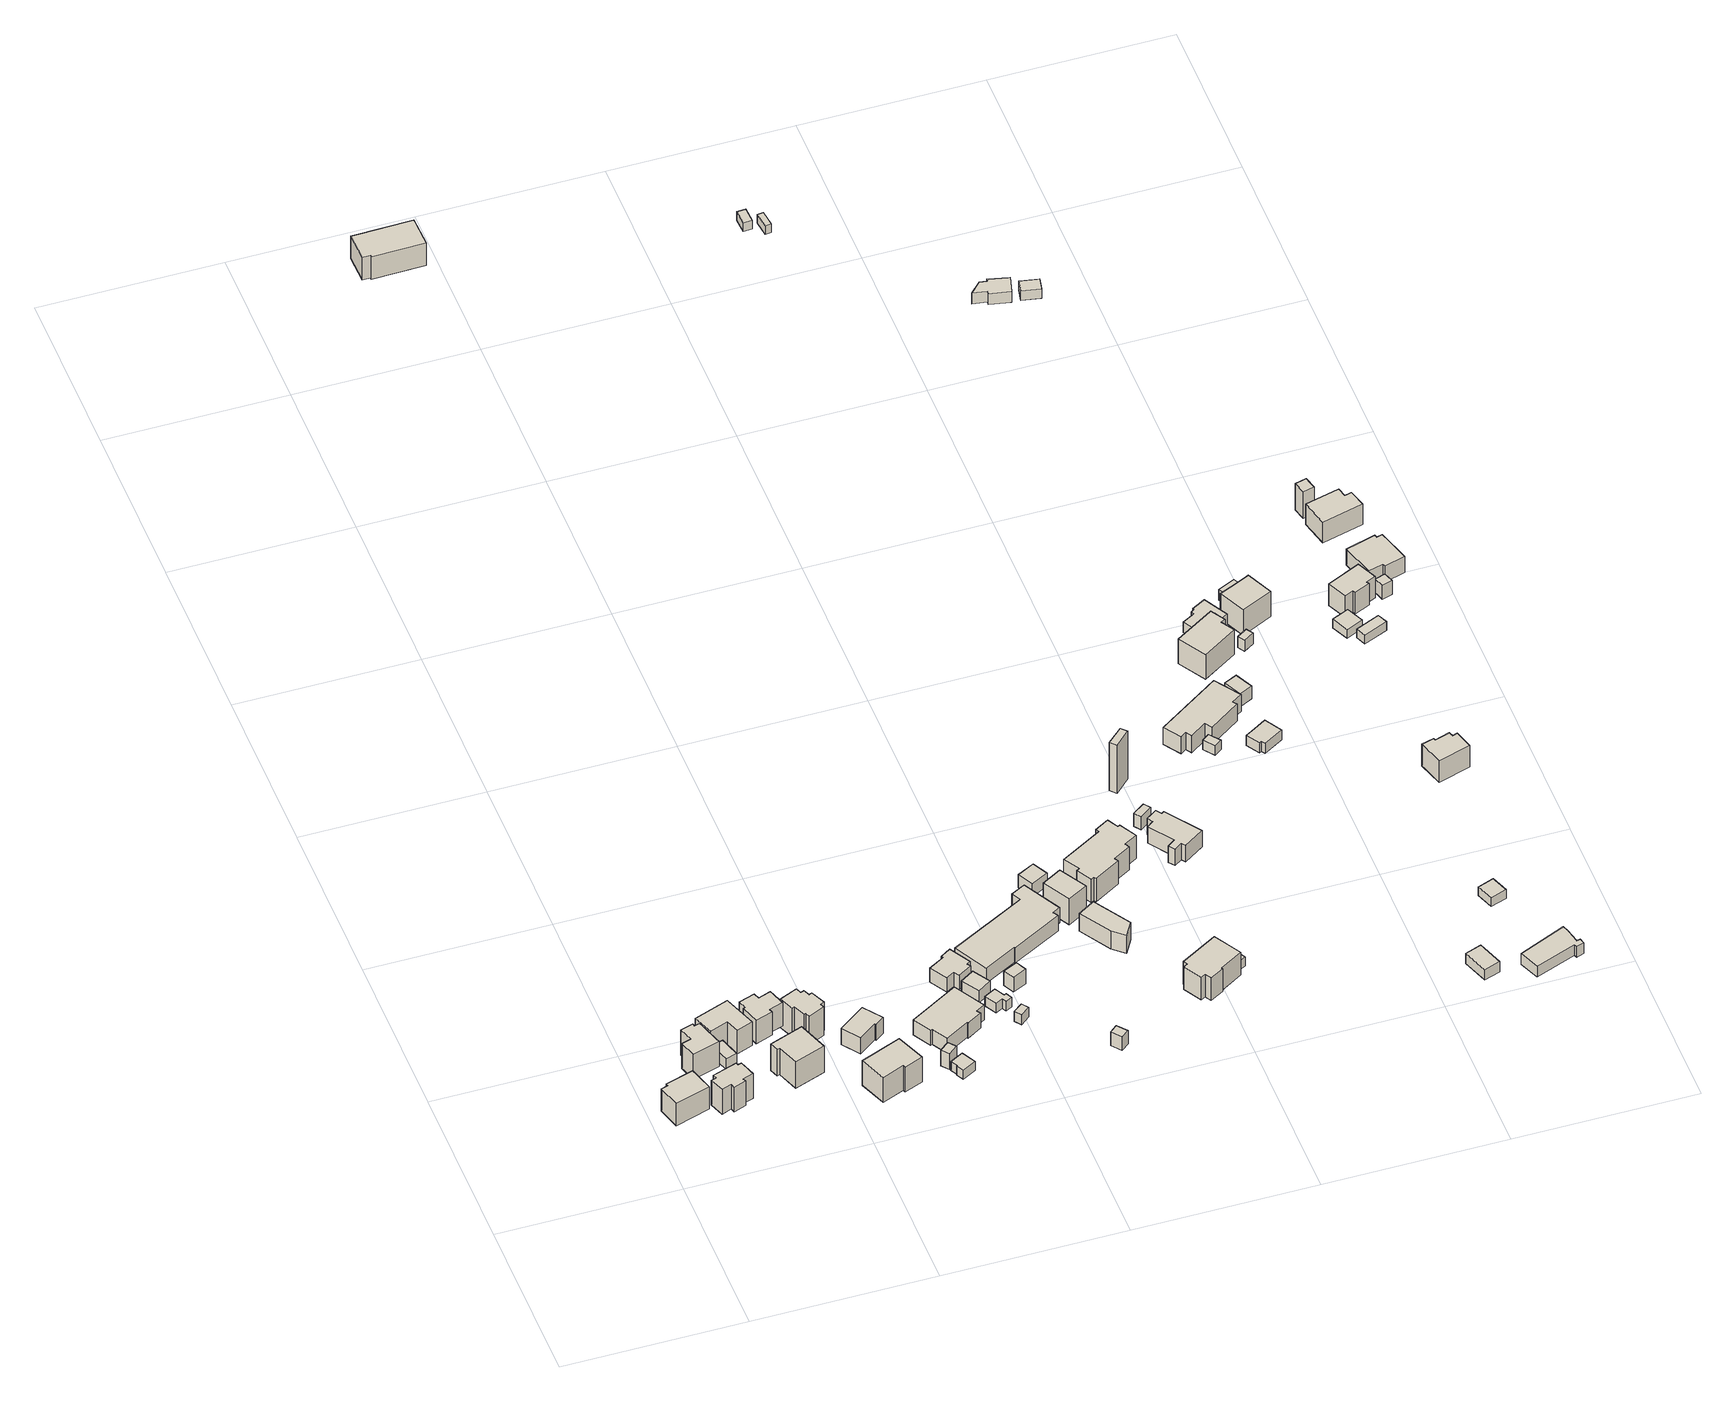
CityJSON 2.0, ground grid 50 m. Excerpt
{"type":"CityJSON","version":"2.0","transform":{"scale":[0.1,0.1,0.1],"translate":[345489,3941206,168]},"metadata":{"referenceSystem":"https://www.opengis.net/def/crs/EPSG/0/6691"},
"CityObjects":{
"building1":{"type":"Building","attributes":{"usage":"411","measuredHeight":9.7,"storeysAboveGround":2,"BuildingIDAttribute.prefecture":"14","BuildingIDAttribute.city":"14151","BuildingDetailAttribute.totalFloorArea":118.56,"BuildingDetailAttribute.buildingFootprintArea":59.28,"BuildingDetailAttribute.buildingStructureType":"601","BuildingDetailAttribute.buildingStructureOrgType":"1","BuildingDetailAttribute.orgUsage":"10","BuildingDetailAttribute.surveyYear":2015},"geometry":[{"type":"Solid","lod":"1","boundaries":[[[[0,1,2,3,4,5]],[[4,6,7,5]],[[3,8,6,4]],[[2,9,8,3]],[[1,10,9,2]],[[0,11,10,1]],[[5,7,11,0]],[[6,8,9,10,11,7]]]]}]},
"building2":{"type":"Building","attributes":{"usage":"411","measuredHeight":9.2,"storeysAboveGround":2,"BuildingIDAttribute.prefecture":"14","BuildingIDAttribute.city":"14151","BuildingDetailAttribute.totalFloorArea":92.58,"BuildingDetailAttribute.buildingFootprintArea":46.29,"BuildingDetailAttribute.buildingStructureType":"601","BuildingDetailAttribute.buildingStructureOrgType":"1","BuildingDetailAttribute.orgUsage":"10","BuildingDetailAttribute.surveyYear":2015},"geometry":[{"type":"Solid","lod":"1","boundaries":[[[[12,13,14,15,16,17,18,19,20,21,22,23]],[[22,24,25,23]],[[21,26,24,22]],[[20,27,26,21]],[[19,28,27,20]],[[18,29,28,19]],[[17,30,29,18]],[[16,31,30,17]],[[15,32,31,16]],[[14,33,32,15]],[[13,34,33,14]],[[12,35,34,13]],[[23,25,35,12]],[[24,26,27,28,29,30,31,32,33,34,35,25]]]]}]},
"building3":{"type":"Building","attributes":{"usage":"411","measuredHeight":11.4,"storeysAboveGround":2,"BuildingIDAttribute.prefecture":"14","BuildingIDAttribute.city":"14151","BuildingDetailAttribute.totalFloorArea":99.09,"BuildingDetailAttribute.buildingFootprintArea":49.55,"BuildingDetailAttribute.buildingStructureType":"601","BuildingDetailAttribute.buildingStructureOrgType":"1","BuildingDetailAttribute.orgUsage":"10","BuildingDetailAttribute.surveyYear":2015},"geometry":[{"type":"Solid","lod":"1","boundaries":[[[[36,37,38,39,40,41,42,43,44]],[[43,45,46,44]],[[42,47,45,43]],[[41,48,47,42]],[[40,49,48,41]],[[39,50,49,40]],[[38,51,50,39]],[[37,52,51,38]],[[36,53,52,37]],[[44,46,53,36]],[[45,47,48,49,50,51,52,53,46]]]]}]},
"building4":{"type":"Building","attributes":{"measuredHeight":6.8,"BuildingIDAttribute.prefecture":"14","BuildingIDAttribute.city":"14151","BuildingDetailAttribute.surveyYear":2015},"geometry":[{"type":"Solid","lod":"1","boundaries":[[[[54,55,56,57]],[[56,58,59,57]],[[55,60,58,56]],[[54,61,60,55]],[[57,59,61,54]],[[58,60,61,59]]]]}]},
"building5":{"type":"Building","attributes":{"usage":"411","measuredHeight":9.2,"storeysAboveGround":2,"BuildingIDAttribute.prefecture":"14","BuildingIDAttribute.city":"14151","BuildingDetailAttribute.totalFloorArea":135.87,"BuildingDetailAttribute.buildingFootprintArea":67.94,"BuildingDetailAttribute.buildingStructureType":"601","BuildingDetailAttribute.buildingStructureOrgType":"1","BuildingDetailAttribute.orgUsage":"10","BuildingDetailAttribute.surveyYear":2015},"geometry":[{"type":"Solid","lod":"1","boundaries":[[[[62,63,64,65,66,67]],[[66,68,69,67]],[[65,70,68,66]],[[64,71,70,65]],[[63,72,71,64]],[[62,73,72,63]],[[67,69,73,62]],[[68,70,71,72,73,69]]]]}]},
"building6":{"type":"Building","attributes":{"usage":"411","measuredHeight":10,"storeysAboveGround":2,"BuildingIDAttribute.prefecture":"14","BuildingIDAttribute.city":"14151","BuildingDetailAttribute.totalFloorArea":139.09,"BuildingDetailAttribute.buildingFootprintArea":69.54,"BuildingDetailAttribute.buildingStructureType":"601","BuildingDetailAttribute.buildingStructureOrgType":"1","BuildingDetailAttribute.orgUsage":"10","BuildingDetailAttribute.surveyYear":2015},"geometry":[{"type":"Solid","lod":"1","boundaries":[[[[74,75,76,77,78,79]],[[78,80,81,79]],[[77,82,80,78]],[[76,83,82,77]],[[75,84,83,76]],[[74,85,84,75]],[[79,81,85,74]],[[80,82,83,84,85,81]]]]}]},
"building7":{"type":"Building","attributes":{"usage":"411","measuredHeight":8.9,"storeysAboveGround":2,"BuildingIDAttribute.prefecture":"14","BuildingIDAttribute.city":"14151","BuildingDetailAttribute.totalFloorArea":99.45,"BuildingDetailAttribute.buildingFootprintArea":49.73,"BuildingDetailAttribute.buildingStructureType":"601","BuildingDetailAttribute.buildingStructureOrgType":"1","BuildingDetailAttribute.orgUsage":"10","BuildingDetailAttribute.surveyYear":2015},"geometry":[{"type":"Solid","lod":"1","boundaries":[[[[86,87,88,89,90,91,92,93,94,95]],[[94,96,97,95]],[[93,98,96,94]],[[92,99,98,93]],[[91,100,99,92]],[[90,101,100,91]],[[89,102,101,90]],[[88,103,102,89]],[[87,104,103,88]],[[86,105,104,87]],[[95,97,105,86]],[[96,98,99,100,101,102,103,104,105,97]]]]}]},
"building8":{"type":"Building","attributes":{"usage":"411","measuredHeight":13.2,"storeysAboveGround":2,"BuildingIDAttribute.prefecture":"14","BuildingIDAttribute.city":"14151","BuildingDetailAttribute.totalFloorArea":99.06,"BuildingDetailAttribute.buildingFootprintArea":49.53,"BuildingDetailAttribute.buildingStructureType":"601","BuildingDetailAttribute.buildingStructureOrgType":"1","BuildingDetailAttribute.orgUsage":"10","BuildingDetailAttribute.surveyYear":2015},"geometry":[{"type":"Solid","lod":"1","boundaries":[[[[106,107,108,109,110,111,112,113,114,115,116,117,118,119]],[[118,120,121,119]],[[117,122,120,118]],[[116,123,122,117]],[[115,124,123,116]],[[114,125,124,115]],[[113,126,125,114]],[[112,127,126,113]],[[111,128,127,112]],[[110,129,128,111]],[[109,130,129,110]],[[108,131,130,109]],[[107,132,131,108]],[[106,133,132,107]],[[119,121,133,106]],[[120,122,123,124,125,126,127,128,129,130,131,132,133,121]]]]}]},
"building9":{"type":"Building","attributes":{"usage":"411","measuredHeight":9.8,"storeysAboveGround":2,"BuildingIDAttribute.prefecture":"14","BuildingIDAttribute.city":"14151","BuildingDetailAttribute.totalFloorArea":171.63,"BuildingDetailAttribute.buildingFootprintArea":85.81,"BuildingDetailAttribute.buildingStructureType":"601","BuildingDetailAttribute.buildingStructureOrgType":"1","BuildingDetailAttribute.orgUsage":"10","BuildingDetailAttribute.surveyYear":2015},"geometry":[{"type":"Solid","lod":"1","boundaries":[[[[134,135,136,137,138,139]],[[138,140,141,139]],[[137,142,140,138]],[[136,143,142,137]],[[135,144,143,136]],[[134,145,144,135]],[[139,141,145,134]],[[140,142,143,144,145,141]]]]}]},
"building10":{"type":"Building","attributes":{"usage":"411","measuredHeight":13,"storeysAboveGround":1,"BuildingIDAttribute.prefecture":"14","BuildingIDAttribute.city":"14151","BuildingDetailAttribute.totalFloorArea":55.58,"BuildingDetailAttribute.buildingFootprintArea":55.58,"BuildingDetailAttribute.buildingStructureType":"610","BuildingDetailAttribute.buildingStructureOrgType":"2","BuildingDetailAttribute.orgUsage":"10","BuildingDetailAttribute.surveyYear":2015},"geometry":[{"type":"Solid","lod":"1","boundaries":[[[[146,147,148,149,150,151]],[[150,152,153,151]],[[149,154,152,150]],[[148,155,154,149]],[[147,156,155,148]],[[146,157,156,147]],[[151,153,157,146]],[[152,154,155,156,157,153]]]]}]},
"building11":{"type":"Building","attributes":{"measuredHeight":7.1,"BuildingIDAttribute.prefecture":"14","BuildingIDAttribute.city":"14151","BuildingDetailAttribute.surveyYear":2015},"geometry":[{"type":"Solid","lod":"1","boundaries":[[[[158,159,160,161]],[[160,162,163,161]],[[159,164,162,160]],[[158,165,164,159]],[[161,163,165,158]],[[162,164,165,163]]]]}]},
"building12":{"type":"Building","attributes":{"measuredHeight":3.3,"BuildingIDAttribute.prefecture":"14","BuildingIDAttribute.city":"14151","BuildingDetailAttribute.surveyYear":2015},"geometry":[{"type":"Solid","lod":"1","boundaries":[[[[166,167,168,169,170,171]],[[170,172,173,171]],[[169,174,172,170]],[[168,175,174,169]],[[167,176,175,168]],[[166,177,176,167]],[[171,173,177,166]],[[172,174,175,176,177,173]]]]}]},
"building13":{"type":"Building","attributes":{"usage":"411","measuredHeight":6.9,"storeysAboveGround":1,"BuildingIDAttribute.prefecture":"14","BuildingIDAttribute.city":"14151","BuildingDetailAttribute.totalFloorArea":164.56,"BuildingDetailAttribute.buildingFootprintArea":164.56,"BuildingDetailAttribute.buildingStructureType":"601","BuildingDetailAttribute.buildingStructureOrgType":"1","BuildingDetailAttribute.orgUsage":"10","BuildingDetailAttribute.surveyYear":2015},"geometry":[{"type":"Solid","lod":"1","boundaries":[[[[178,179,180,181,182,183,184,185,186,187]],[[186,188,189,187]],[[185,190,188,186]],[[184,191,190,185]],[[183,192,191,184]],[[182,193,192,183]],[[181,194,193,182]],[[180,195,194,181]],[[179,196,195,180]],[[178,197,196,179]],[[187,189,197,178]],[[188,190,191,192,193,194,195,196,197,189]]]]}]},
"building14":{"type":"Building","attributes":{"usage":"411","measuredHeight":14,"storeysAboveGround":1,"BuildingIDAttribute.prefecture":"14","BuildingIDAttribute.city":"14151","BuildingDetailAttribute.totalFloorArea":56.37,"BuildingDetailAttribute.buildingFootprintArea":56.37,"BuildingDetailAttribute.buildingStructureType":"601","BuildingDetailAttribute.buildingStructureOrgType":"1","BuildingDetailAttribute.orgUsage":"10","BuildingDetailAttribute.surveyYear":2015},"geometry":[{"type":"Solid","lod":"1","boundaries":[[[[198,199,200,201,202,203,204,205,206,207]],[[206,208,209,207]],[[205,210,208,206]],[[204,211,210,205]],[[203,212,211,204]],[[202,213,212,203]],[[201,214,213,202]],[[200,215,214,201]],[[199,216,215,200]],[[198,217,216,199]],[[207,209,217,198]],[[208,210,211,212,213,214,215,216,217,209]]]]}]},
"building15":{"type":"Building","attributes":{"usage":"411","measuredHeight":5.4,"storeysAboveGround":1,"BuildingIDAttribute.prefecture":"14","BuildingIDAttribute.city":"14151","BuildingDetailAttribute.totalFloorArea":25.1,"BuildingDetailAttribute.buildingFootprintArea":25.1,"BuildingDetailAttribute.buildingStructureType":"601","BuildingDetailAttribute.buildingStructureOrgType":"1","BuildingDetailAttribute.orgUsage":"10","BuildingDetailAttribute.surveyYear":2015},"geometry":[{"type":"Solid","lod":"1","boundaries":[[[[218,219,220,221]],[[220,222,223,221]],[[219,224,222,220]],[[218,225,224,219]],[[221,223,225,218]],[[222,224,225,223]]]]}]},
"building16":{"type":"Building","attributes":{"usage":"411","measuredHeight":4.5,"storeysAboveGround":1,"BuildingIDAttribute.prefecture":"14","BuildingIDAttribute.city":"14151","BuildingDetailAttribute.totalFloorArea":16.95,"BuildingDetailAttribute.buildingFootprintArea":16.95,"BuildingDetailAttribute.buildingStructureType":"601","BuildingDetailAttribute.buildingStructureOrgType":"1","BuildingDetailAttribute.orgUsage":"10","BuildingDetailAttribute.surveyYear":2015},"geometry":[{"type":"Solid","lod":"1","boundaries":[[[[226,227,228,229,230,231,232,233]],[[232,234,235,233]],[[231,236,234,232]],[[230,237,236,231]],[[229,238,237,230]],[[228,239,238,229]],[[227,240,239,228]],[[226,241,240,227]],[[233,235,241,226]],[[234,236,237,238,239,240,241,235]]]]}]},
"building17":{"type":"Building","attributes":{"measuredHeight":3.7,"BuildingIDAttribute.prefecture":"14","BuildingIDAttribute.city":"14151","BuildingDetailAttribute.surveyYear":2015},"geometry":[{"type":"Solid","lod":"1","boundaries":[[[[242,243,244,245]],[[244,246,247,245]],[[243,248,246,244]],[[242,249,248,243]],[[245,247,249,242]],[[246,248,249,247]]]]}]},
"building18":{"type":"Building","attributes":{"measuredHeight":5.7,"BuildingIDAttribute.prefecture":"14","BuildingIDAttribute.city":"14151","BuildingDetailAttribute.surveyYear":2015},"geometry":[{"type":"Solid","lod":"1","boundaries":[[[[250,251,252,253]],[[252,254,255,253]],[[251,256,254,252]],[[250,257,256,251]],[[253,255,257,250]],[[254,256,257,255]]]]}]},
"building19":{"type":"Building","attributes":{"usage":"411","measuredHeight":8.9,"storeysAboveGround":2,"BuildingIDAttribute.prefecture":"14","BuildingIDAttribute.city":"14151","BuildingDetailAttribute.totalFloorArea":529.71,"BuildingDetailAttribute.buildingFootprintArea":264.86,"BuildingDetailAttribute.buildingStructureType":"601","BuildingDetailAttribute.buildingStructureOrgType":"1","BuildingDetailAttribute.orgUsage":"10","BuildingDetailAttribute.surveyYear":2015,"BuildingLandSlideRiskAttribute.description":"1","BuildingLandSlideRiskAttribute.areaType":"1"},"geometry":[{"type":"Solid","lod":"1","boundaries":[[[[258,259,260,261,262,263,264,265,266,267]],[[266,268,269,267]],[[265,270,268,266]],[[264,271,270,265]],[[263,272,271,264]],[[262,273,272,263]],[[261,274,273,262]],[[260,275,274,261]],[[259,276,275,260]],[[258,277,276,259]],[[267,269,277,258]],[[268,270,271,272,273,274,275,276,277,269]]]]}]},
"building20":{"type":"Building","attributes":{"measuredHeight":5.1,"BuildingIDAttribute.prefecture":"14","BuildingIDAttribute.city":"14151","BuildingDetailAttribute.surveyYear":2015},"geometry":[{"type":"Solid","lod":"1","boundaries":[[[[278,279,280,281]],[[280,282,283,281]],[[279,284,282,280]],[[278,285,284,279]],[[281,283,285,278]],[[282,284,285,283]]]]}]},
"building21":{"type":"Building","attributes":{"usage":"411","measuredHeight":9,"storeysAboveGround":2,"BuildingIDAttribute.prefecture":"14","BuildingIDAttribute.city":"14151","BuildingDetailAttribute.totalFloorArea":244.95,"BuildingDetailAttribute.buildingFootprintArea":122.47,"BuildingDetailAttribute.buildingStructureType":"601","BuildingDetailAttribute.buildingStructureOrgType":"1","BuildingDetailAttribute.orgUsage":"10","BuildingDetailAttribute.surveyYear":2015,"BuildingLandSlideRiskAttribute.description":"1","BuildingLandSlideRiskAttribute.areaType":"1"},"geometry":[{"type":"Solid","lod":"1","boundaries":[[[[286,287,288,289,290,291]],[[290,292,293,291]],[[289,294,292,290]],[[288,295,294,289]],[[287,296,295,288]],[[286,297,296,287]],[[291,293,297,286]],[[292,294,295,296,297,293]]]]}]},
"building22":{"type":"Building","attributes":{"usage":"411","measuredHeight":17.6,"storeysAboveGround":2,"BuildingIDAttribute.prefecture":"14","BuildingIDAttribute.city":"14151","BuildingDetailAttribute.totalFloorArea":43.46,"BuildingDetailAttribute.buildingFootprintArea":21.73,"BuildingDetailAttribute.buildingStructureType":"601","BuildingDetailAttribute.buildingStructureOrgType":"1","BuildingDetailAttribute.orgUsage":"10","BuildingDetailAttribute.surveyYear":2015,"BuildingLandSlideRiskAttribute.description":"1","BuildingLandSlideRiskAttribute.areaType":"1"},"geometry":[{"type":"Solid","lod":"1","boundaries":[[[[298,299,300,301]],[[300,302,303,301]],[[299,304,302,300]],[[298,305,304,299]],[[301,303,305,298]],[[302,304,305,303]]]]}]},
"building23":{"type":"Building","attributes":{"usage":"411","measuredHeight":10.1,"storeysAboveGround":1,"BuildingIDAttribute.prefecture":"14","BuildingIDAttribute.city":"14151","BuildingDetailAttribute.totalFloorArea":54.58,"BuildingDetailAttribute.buildingFootprintArea":54.58,"BuildingDetailAttribute.buildingStructureType":"601","BuildingDetailAttribute.buildingStructureOrgType":"1","BuildingDetailAttribute.orgUsage":"10","BuildingDetailAttribute.surveyYear":2015,"BuildingLandSlideRiskAttribute.description":"1","BuildingLandSlideRiskAttribute.areaType":"1"},"geometry":[{"type":"Solid","lod":"1","boundaries":[[[[306,307,308,309]],[[308,310,311,309]],[[307,312,310,308]],[[306,313,312,307]],[[309,311,313,306]],[[310,312,313,311]]]]}]},
"building24":{"type":"Building","attributes":{"usage":"411","measuredHeight":8.8,"storeysAboveGround":1,"BuildingIDAttribute.prefecture":"14","BuildingIDAttribute.city":"14151","BuildingDetailAttribute.totalFloorArea":70.88,"BuildingDetailAttribute.buildingFootprintArea":70.88,"BuildingDetailAttribute.buildingStructureType":"610","BuildingDetailAttribute.buildingStructureOrgType":"2","BuildingDetailAttribute.orgUsage":"10","BuildingDetailAttribute.surveyYear":2015},"geometry":[{"type":"Solid","lod":"1","boundaries":[[[[314,315,316,317,318]],[[317,319,320,318]],[[316,321,319,317]],[[315,322,321,316]],[[314,323,322,315]],[[318,320,323,314]],[[319,321,322,323,320]]]]}]},
"building25":{"type":"Building","attributes":{"usage":"411","measuredHeight":11.8,"storeysAboveGround":2,"BuildingIDAttribute.prefecture":"14","BuildingIDAttribute.city":"14151","BuildingDetailAttribute.totalFloorArea":309.19,"BuildingDetailAttribute.buildingFootprintArea":154.59,"BuildingDetailAttribute.buildingStructureType":"601","BuildingDetailAttribute.buildingStructureOrgType":"1","BuildingDetailAttribute.orgUsage":"10","BuildingDetailAttribute.surveyYear":2015,"BuildingLandSlideRiskAttribute.description":"1","BuildingLandSlideRiskAttribute.areaType":"1"},"geometry":[{"type":"Solid","lod":"1","boundaries":[[[[324,325,326,327,328,329,330,331,332,333,334,335,336,337,338,339]],[[338,340,341,339]],[[337,342,340,338]],[[336,343,342,337]],[[335,344,343,336]],[[334,345,344,335]],[[333,346,345,334]],[[332,347,346,333]],[[331,348,347,332]],[[330,349,348,331]],[[329,350,349,330]],[[328,351,350,329]],[[327,352,351,328]],[[326,353,352,327]],[[325,354,353,326]],[[324,355,354,325]],[[339,341,355,324]],[[340,342,343,344,345,346,347,348,349,350,351,352,353,354,355,341]]]]}]},
"building26":{"type":"Building","attributes":{"usage":"411","measuredHeight":8.9,"storeysAboveGround":2,"BuildingIDAttribute.prefecture":"14","BuildingIDAttribute.city":"14151","BuildingDetailAttribute.totalFloorArea":188.54,"BuildingDetailAttribute.buildingFootprintArea":94.27,"BuildingDetailAttribute.buildingStructureType":"601","BuildingDetailAttribute.buildingStructureOrgType":"1","BuildingDetailAttribute.orgUsage":"10","BuildingDetailAttribute.surveyYear":2015,"BuildingRiverFloodingRiskAttribute.description":"6","BuildingRiverFloodingRiskAttribute.rankOrg":"1","BuildingRiverFloodingRiskAttribute.depth":0.257,"BuildingRiverFloodingRiskAttribute.adminType":"2","BuildingRiverFloodingRiskAttribute.scale":"2"},"geometry":[{"type":"Solid","lod":"1","boundaries":[[[[356,357,358,359,360,361,362,363,364,365]],[[364,366,367,365]],[[363,368,366,364]],[[362,369,368,363]],[[361,370,369,362]],[[360,371,370,361]],[[359,372,371,360]],[[358,373,372,359]],[[357,374,373,358]],[[356,375,374,357]],[[365,367,375,356]],[[366,368,369,370,371,372,373,374,375,367]]]]}]},
"building27":{"type":"Building","attributes":{"BuildingIDAttribute.prefecture":"14","BuildingIDAttribute.city":"14151","BuildingDetailAttribute.surveyYear":2015,"BuildingRiverFloodingRiskAttribute.description":"6","BuildingRiverFloodingRiskAttribute.rankOrg":"1","BuildingRiverFloodingRiskAttribute.depth":0.257,"BuildingRiverFloodingRiskAttribute.adminType":"2","BuildingRiverFloodingRiskAttribute.scale":"2"},"geometry":[{"type":"Solid","lod":"1","boundaries":[[[[376,377,378,379]],[[378,380,381,379]],[[377,382,380,378]],[[376,383,382,377]],[[379,381,383,376]],[[380,382,383,381]]]]}]},
"building28":{"type":"Building","attributes":{"measuredHeight":8.6,"BuildingIDAttribute.prefecture":"14","BuildingIDAttribute.city":"14151","BuildingDetailAttribute.surveyYear":2015},"geometry":[{"type":"Solid","lod":"1","boundaries":[[[[384,385,386,387]],[[386,388,389,387]],[[385,390,388,386]],[[384,391,390,385]],[[387,389,391,384]],[[388,390,391,389]]]]}]},
"building29":{"type":"Building","attributes":{"measuredHeight":26.9,"BuildingIDAttribute.prefecture":"14","BuildingIDAttribute.city":"14151","BuildingDetailAttribute.surveyYear":2015},"geometry":[{"type":"Solid","lod":"1","boundaries":[[[[392,393,394,395]],[[394,396,397,395]],[[393,398,396,394]],[[392,399,398,393]],[[395,397,399,392]],[[396,398,399,397]]]]}]},
"building30":{"type":"Building","attributes":{"usage":"411","measuredHeight":6.6,"storeysAboveGround":1,"BuildingIDAttribute.prefecture":"14","BuildingIDAttribute.city":"14151","BuildingDetailAttribute.totalFloorArea":92.63,"BuildingDetailAttribute.buildingFootprintArea":92.63,"BuildingDetailAttribute.buildingStructureType":"601","BuildingDetailAttribute.buildingStructureOrgType":"1","BuildingDetailAttribute.orgUsage":"10","BuildingDetailAttribute.surveyYear":2015},"geometry":[{"type":"Solid","lod":"1","boundaries":[[[[400,401,402,403,404,405,406,407,408,409,410,411]],[[410,412,413,411]],[[409,414,412,410]],[[408,415,414,409]],[[407,416,415,408]],[[406,417,416,407]],[[405,418,417,406]],[[404,419,418,405]],[[403,420,419,404]],[[402,421,420,403]],[[401,422,421,402]],[[400,423,422,401]],[[411,413,423,400]],[[412,414,415,416,417,418,419,420,421,422,423,413]]]]}]},
"building31":{"type":"Building","attributes":{"measuredHeight":4.1,"BuildingIDAttribute.prefecture":"14","BuildingIDAttribute.city":"14151","BuildingDetailAttribute.surveyYear":2015},"geometry":[{"type":"Solid","lod":"1","boundaries":[[[[424,425,426,427]],[[426,428,429,427]],[[425,430,428,426]],[[424,431,430,425]],[[427,429,431,424]],[[428,430,431,429]]]]}]},
"building32":{"type":"Building","attributes":{"usage":"411","measuredHeight":9.3,"storeysAboveGround":2,"BuildingIDAttribute.prefecture":"14","BuildingIDAttribute.city":"14151","BuildingDetailAttribute.totalFloorArea":305.1,"BuildingDetailAttribute.buildingFootprintArea":152.55,"BuildingDetailAttribute.buildingStructureType":"601","BuildingDetailAttribute.buildingStructureOrgType":"1","BuildingDetailAttribute.orgUsage":"10","BuildingDetailAttribute.surveyYear":2015},"geometry":[{"type":"Solid","lod":"1","boundaries":[[[[432,433,434,435,436,437,438,439,440,441]],[[440,442,443,441]],[[439,444,442,440]],[[438,445,444,439]],[[437,446,445,438]],[[436,447,446,437]],[[435,448,447,436]],[[434,449,448,435]],[[433,450,449,434]],[[432,451,450,433]],[[441,443,451,432]],[[442,444,445,446,447,448,449,450,451,443]]]]}]},
"building33":{"type":"Building","attributes":{"usage":"431","measuredHeight":3.8,"storeysAboveGround":1,"BuildingIDAttribute.prefecture":"14","BuildingIDAttribute.city":"14151","BuildingDetailAttribute.totalFloorArea":35.39,"BuildingDetailAttribute.buildingFootprintArea":35.39,"BuildingDetailAttribute.buildingStructureType":"601","BuildingDetailAttribute.buildingStructureOrgType":"1","BuildingDetailAttribute.orgUsage":"143","BuildingDetailAttribute.surveyYear":2015},"geometry":[{"type":"Solid","lod":"1","boundaries":[[[[452,453,454,455]],[[454,456,457,455]],[[453,458,456,454]],[[452,459,458,453]],[[455,457,459,452]],[[456,458,459,457]]]]}]},
"building34":{"type":"Building","attributes":{"measuredHeight":3.6,"BuildingIDAttribute.prefecture":"14","BuildingIDAttribute.city":"14151","BuildingDetailAttribute.surveyYear":2015},"geometry":[{"type":"Solid","lod":"1","boundaries":[[[[460,461,462,463,464,465,466]],[[465,467,468,466]],[[464,469,467,465]],[[463,470,469,464]],[[462,471,470,463]],[[461,472,471,462]],[[460,473,472,461]],[[466,468,473,460]],[[467,469,470,471,472,473,468]]]]}]},
"building35":{"type":"Building","attributes":{"BuildingIDAttribute.prefecture":"14","BuildingIDAttribute.city":"14151","BuildingDetailAttribute.surveyYear":2015},"geometry":[{"type":"Solid","lod":"1","boundaries":[[[[474,475,476,477]],[[476,478,479,477]],[[475,480,478,476]],[[474,481,480,475]],[[477,479,481,474]],[[478,480,481,479]]]]}]},
"building36":{"type":"Building","attributes":{"usage":"411","measuredHeight":4.7,"storeysAboveGround":1,"BuildingIDAttribute.prefecture":"14","BuildingIDAttribute.city":"14151","BuildingDetailAttribute.totalFloorArea":22.05,"BuildingDetailAttribute.buildingFootprintArea":22.05,"BuildingDetailAttribute.buildingStructureType":"601","BuildingDetailAttribute.buildingStructureOrgType":"1","BuildingDetailAttribute.orgUsage":"10","BuildingDetailAttribute.surveyYear":2015},"geometry":[{"type":"Solid","lod":"1","boundaries":[[[[482,483,484,485]],[[484,486,487,485]],[[483,488,486,484]],[[482,489,488,483]],[[485,487,489,482]],[[486,488,489,487]]]]}]},
"building37":{"type":"Building","attributes":{"usage":"411","measuredHeight":16.9,"storeysAboveGround":2,"BuildingIDAttribute.prefecture":"14","BuildingIDAttribute.city":"14151","BuildingDetailAttribute.totalFloorArea":179.39,"BuildingDetailAttribute.buildingFootprintArea":89.69,"BuildingDetailAttribute.buildingStructureType":"601","BuildingDetailAttribute.buildingStructureOrgType":"1","BuildingDetailAttribute.orgUsage":"10","BuildingDetailAttribute.surveyYear":2015},"geometry":[{"type":"Solid","lod":"1","boundaries":[[[[490,491,492,493,494,495]],[[494,496,497,495]],[[493,498,496,494]],[[492,499,498,493]],[[491,500,499,492]],[[490,501,500,491]],[[495,497,501,490]],[[496,498,499,500,501,497]]]]}]},
"building38":{"type":"Building","attributes":{"BuildingIDAttribute.prefecture":"14","BuildingIDAttribute.city":"14151","BuildingDetailAttribute.surveyYear":2015},"geometry":[{"type":"Solid","lod":"1","boundaries":[[[[502,503,504,505]],[[504,506,507,505]],[[503,508,506,504]],[[502,509,508,503]],[[505,507,509,502]],[[506,508,509,507]]]]}]},
"building39":{"type":"Building","attributes":{"usage":"411","measuredHeight":11.8,"storeysAboveGround":1,"BuildingIDAttribute.prefecture":"14","BuildingIDAttribute.city":"14151","BuildingDetailAttribute.totalFloorArea":44.96,"BuildingDetailAttribute.buildingFootprintArea":44.96,"BuildingDetailAttribute.buildingStructureType":"601","BuildingDetailAttribute.buildingStructureOrgType":"1","BuildingDetailAttribute.orgUsage":"10","BuildingDetailAttribute.surveyYear":2015},"geometry":[{"type":"Solid","lod":"1","boundaries":[[[[510,511,512,513,514,515,516,517,518,519,520,521]],[[520,522,523,521]],[[519,524,522,520]],[[518,525,524,519]],[[517,526,525,518]],[[516,527,526,517]],[[515,528,527,516]],[[514,529,528,515]],[[513,530,529,514]],[[512,531,530,513]],[[511,532,531,512]],[[510,533,532,511]],[[521,523,533,510]],[[522,524,525,526,527,528,529,530,531,532,533,523]]]]}]},
"building40":{"type":"Building","attributes":{"usage":"431","measuredHeight":5.4,"storeysAboveGround":1,"BuildingIDAttribute.prefecture":"14","BuildingIDAttribute.city":"14151","BuildingDetailAttribute.totalFloorArea":91.48,"BuildingDetailAttribute.buildingFootprintArea":91.48,"BuildingDetailAttribute.buildingStructureType":"610","BuildingDetailAttribute.buildingStructureOrgType":"2","BuildingDetailAttribute.orgUsage":"143","BuildingDetailAttribute.surveyYear":2015},"geometry":[{"type":"Solid","lod":"1","boundaries":[[[[534,535,536,537,538,539,540,541,542]],[[541,543,544,542]],[[540,545,543,541]],[[539,546,545,540]],[[538,547,546,539]],[[537,548,547,538]],[[536,549,548,537]],[[535,550,549,536]],[[534,551,550,535]],[[542,544,551,534]],[[543,545,546,547,548,549,550,551,544]]]]}]},
"building41":{"type":"Building","attributes":{"BuildingIDAttribute.prefecture":"14","BuildingIDAttribute.city":"14151","BuildingDetailAttribute.surveyYear":2015},"geometry":[{"type":"Solid","lod":"1","boundaries":[[[[552,553,554,555]],[[554,556,557,555]],[[553,558,556,554]],[[552,559,558,553]],[[555,557,559,552]],[[556,558,559,557]]]]}]},
"building42":{"type":"Building","attributes":{"measuredHeight":4,"BuildingIDAttribute.prefecture":"14","BuildingIDAttribute.city":"14151","BuildingDetailAttribute.surveyYear":2015},"geometry":[{"type":"Solid","lod":"1","boundaries":[[[[560,561,562,563]],[[562,564,565,563]],[[561,566,564,562]],[[560,567,566,561]],[[563,565,567,560]],[[564,566,567,565]]]]}]},
"building43":{"type":"Building","attributes":{"usage":"411","measuredHeight":9.7,"storeysAboveGround":2,"BuildingIDAttribute.prefecture":"14","BuildingIDAttribute.city":"14151","BuildingDetailAttribute.totalFloorArea":155.42,"BuildingDetailAttribute.buildingFootprintArea":77.71,"BuildingDetailAttribute.buildingStructureType":"601","BuildingDetailAttribute.buildingStructureOrgType":"1","BuildingDetailAttribute.orgUsage":"10","BuildingDetailAttribute.surveyYear":2015},"geometry":[{"type":"Solid","lod":"1","boundaries":[[[[568,569,570,571,572,573]],[[572,574,575,573]],[[571,576,574,572]],[[570,577,576,571]],[[569,578,577,570]],[[568,579,578,569]],[[573,575,579,568]],[[574,576,577,578,579,575]]]]}]},
"building44":{"type":"Building","attributes":{"measuredHeight":6.2,"BuildingIDAttribute.prefecture":"14","BuildingIDAttribute.city":"14151","BuildingDetailAttribute.surveyYear":2015},"geometry":[{"type":"Solid","lod":"1","boundaries":[[[[580,581,582,583]],[[582,584,585,583]],[[581,586,584,582]],[[580,587,586,581]],[[583,585,587,580]],[[584,586,587,585]]]]}]},
"building45":{"type":"Building","attributes":{"usage":"411","measuredHeight":8.8,"storeysAboveGround":2,"BuildingIDAttribute.prefecture":"14","BuildingIDAttribute.city":"14151","BuildingDetailAttribute.totalFloorArea":126.56,"BuildingDetailAttribute.buildingFootprintArea":63.28,"BuildingDetailAttribute.buildingStructureType":"601","BuildingDetailAttribute.buildingStructureOrgType":"1","BuildingDetailAttribute.orgUsage":"10","BuildingDetailAttribute.surveyYear":2015},"geometry":[{"type":"Solid","lod":"1","boundaries":[[[[588,589,590,591,592,593,594,595]],[[594,596,597,595]],[[593,598,596,594]],[[592,599,598,593]],[[591,600,599,592]],[[590,601,600,591]],[[589,602,601,590]],[[588,603,602,589]],[[595,597,603,588]],[[596,598,599,600,601,602,603,597]]]]}]},
"building46":{"type":"Building","attributes":{"usage":"441","measuredHeight":5,"storeysAboveGround":1,"BuildingIDAttribute.prefecture":"14","BuildingIDAttribute.city":"14151","BuildingDetailAttribute.totalFloorArea":34.91,"BuildingDetailAttribute.buildingFootprintArea":34.91,"BuildingDetailAttribute.buildingStructureType":"601","BuildingDetailAttribute.buildingStructureOrgType":"1","BuildingDetailAttribute.orgUsage":"180","BuildingDetailAttribute.surveyYear":2015},"geometry":[{"type":"Solid","lod":"1","boundaries":[[[[604,605,606,607,608,609,610,611]],[[610,612,613,611]],[[609,614,612,610]],[[608,615,614,609]],[[607,616,615,608]],[[606,617,616,607]],[[605,618,617,606]],[[604,619,618,605]],[[611,613,619,604]],[[612,614,615,616,617,618,619,613]]]]}]},
"building47":{"type":"Building","attributes":{"usage":"411","storeysAboveGround":2,"BuildingIDAttribute.prefecture":"14","BuildingIDAttribute.city":"14151","BuildingDetailAttribute.totalFloorArea":54.71,"BuildingDetailAttribute.buildingFootprintArea":27.35,"BuildingDetailAttribute.buildingStructureType":"610","BuildingDetailAttribute.buildingStructureOrgType":"2","BuildingDetailAttribute.orgUsage":"10","BuildingDetailAttribute.surveyYear":2015},"geometry":[{"type":"Solid","lod":"1","boundaries":[[[[620,621,622,623]],[[622,624,625,623]],[[621,626,624,622]],[[620,627,626,621]],[[623,625,627,620]],[[624,626,627,625]]]]}]},
"building48":{"type":"Building","attributes":{"usage":"441","measuredHeight":3.5,"storeysAboveGround":1,"BuildingIDAttribute.prefecture":"14","BuildingIDAttribute.city":"14151","BuildingDetailAttribute.totalFloorArea":19.67,"BuildingDetailAttribute.buildingFootprintArea":19.67,"BuildingDetailAttribute.buildingStructureType":"610","BuildingDetailAttribute.buildingStructureOrgType":"2","BuildingDetailAttribute.orgUsage":"180","BuildingDetailAttribute.surveyYear":2015},"geometry":[{"type":"Solid","lod":"1","boundaries":[[[[628,629,630,631]],[[630,632,633,631]],[[629,634,632,630]],[[628,635,634,629]],[[631,633,635,628]],[[632,634,635,633]]]]}]},
"building49":{"type":"Building","attributes":{"BuildingIDAttribute.prefecture":"14","BuildingIDAttribute.city":"14151","BuildingDetailAttribute.surveyYear":2015},"geometry":[{"type":"Solid","lod":"1","boundaries":[[[[636,637,638,639]],[[638,640,641,639]],[[637,642,640,638]],[[636,643,642,637]],[[639,641,643,636]],[[640,642,643,641]]]]}]},
"building50":{"type":"Building","attributes":{"usage":"411","measuredHeight":7.6,"storeysAboveGround":2,"BuildingIDAttribute.prefecture":"14","BuildingIDAttribute.city":"14151","BuildingDetailAttribute.totalFloorArea":131.9,"BuildingDetailAttribute.buildingFootprintArea":65.95,"BuildingDetailAttribute.buildingStructureType":"610","BuildingDetailAttribute.buildingStructureOrgType":"2","BuildingDetailAttribute.orgUsage":"10","BuildingDetailAttribute.surveyYear":2015},"geometry":[{"type":"Solid","lod":"1","boundaries":[[[[644,645,646,647,648,649,650,651]],[[650,652,653,651]],[[649,654,652,650]],[[648,655,654,649]],[[647,656,655,648]],[[646,657,656,647]],[[645,658,657,646]],[[644,659,658,645]],[[651,653,659,644]],[[652,654,655,656,657,658,659,653]]]]}]},
"building51":{"type":"Building","attributes":{"measuredHeight":5.3,"BuildingIDAttribute.prefecture":"14","BuildingIDAttribute.city":"14151","BuildingDetailAttribute.surveyYear":2015},"geometry":[{"type":"Solid","lod":"1","boundaries":[[[[660,661,662,663]],[[662,664,665,663]],[[661,666,664,662]],[[660,667,666,661]],[[663,665,667,660]],[[664,666,667,665]]]]}]},
"building52":{"type":"Building","attributes":{"measuredHeight":16.1,"BuildingIDAttribute.prefecture":"14","BuildingIDAttribute.city":"14151","BuildingDetailAttribute.surveyYear":2015},"geometry":[{"type":"Solid","lod":"1","boundaries":[[[[668,669,670,671]],[[670,672,673,671]],[[669,674,672,670]],[[668,675,674,669]],[[671,673,675,668]],[[672,674,675,673]]]]}]},
"building53":{"type":"Building","attributes":{"usage":"413","measuredHeight":8.2,"storeysAboveGround":2,"BuildingIDAttribute.prefecture":"14","BuildingIDAttribute.city":"14151","BuildingDetailAttribute.totalFloorArea":172.68,"BuildingDetailAttribute.buildingFootprintArea":86.34,"BuildingDetailAttribute.buildingStructureType":"601","BuildingDetailAttribute.buildingStructureOrgType":"1","BuildingDetailAttribute.orgUsage":"30","BuildingDetailAttribute.surveyYear":2015},"geometry":[{"type":"Solid","lod":"1","boundaries":[[[[676,677,678,679,680,681,682,683]],[[682,684,685,683]],[[681,686,684,682]],[[680,687,686,681]],[[679,688,687,680]],[[678,689,688,679]],[[677,690,689,678]],[[676,691,690,677]],[[683,685,691,676]],[[684,686,687,688,689,690,691,685]]]]}]},
"building54":{"type":"Building","attributes":{"usage":"411","measuredHeight":7.9,"storeysAboveGround":2,"BuildingIDAttribute.prefecture":"14","BuildingIDAttribute.city":"14151","BuildingDetailAttribute.totalFloorArea":146.08,"BuildingDetailAttribute.buildingFootprintArea":73.04,"BuildingDetailAttribute.buildingStructureType":"601","BuildingDetailAttribute.buildingStructureOrgType":"1","BuildingDetailAttribute.orgUsage":"10","BuildingDetailAttribute.surveyYear":2015},"geometry":[{"type":"Solid","lod":"1","boundaries":[[[[692,693,694,695,696,697]],[[696,698,699,697]],[[695,700,698,696]],[[694,701,700,695]],[[693,702,701,694]],[[692,703,702,693]],[[697,699,703,692]],[[698,700,701,702,703,699]]]]}]}
},
"vertices":[
[28,138,91],[10,200,91],[29,206,91],[27,213,91],[104,236,91],[125,168,91],[104,236,168],[125,168,168],[27,213,168],[29,206,168],[10,200,168],[28,138,168],
[214,224,86],[217,217,86],[227,220,86],[242,174,86],[213,164,86],[216,155,86],[182,143,86],[178,155,86],[150,145,86],[136,185,86],[150,190,86],[146,201,86],[150,190,171],[146,201,171],[136,185,171],[150,145,171],[178,155,171],[182,143,171],[216,155,171],[213,164,171],[242,174,171],[227,220,171],[217,217,171],[214,224,171],
[118,270,102],[104,317,102],[130,325,102],[117,364,102],[152,375,102],[154,367,102],[169,371,102],[190,304,102],[194,293,102],[190,304,188],[194,293,188],[169,371,188],[154,367,188],[152,375,188],[117,364,188],[130,325,188],[104,317,188],[118,270,188],
[189,337,99],[221,347,99],[239,290,99],[207,280,99],[239,290,135],[207,280,135],[221,347,135],[189,337,135],
[263,433,100],[297,340,100],[251,323,100],[238,359,100],[188,341,100],[167,398,100],[188,341,181],[167,398,181],[238,359,181],[251,323,181],[297,340,181],[263,433,181],
[411,296,78],[441,212,78],[356,181,78],[334,240,78],[327,238,78],[318,262,78],[327,238,169],[318,262,169],[334,240,169],[356,181,169],[441,212,169],[411,296,169],
[290,391,102],[297,394,102],[289,417,102],[333,432,102],[339,415,102],[374,427,102],[390,379,102],[351,366,102],[355,356,102],[307,340,102],[355,356,182],[307,340,182],[351,366,182],[390,379,182],[374,427,182],[339,415,182],[333,432,182],[289,417,182],[297,394,182],[290,391,182],
[440,421,78],[447,405,78],[456,409,78],[464,391,78],[472,395,78],[490,354,78],[479,349,78],[484,337,78],[439,317,78],[434,330,78],[429,327,78],[414,361,78],[408,358,78],[390,399,78],[408,358,176],[390,399,176],[414,361,176],[429,327,176],[434,330,176],[439,317,176],[484,337,176],[479,349,176],[490,354,176],[472,395,176],[464,391,176],[456,409,176],[447,405,176],[440,421,176],
[636,205,55],[669,123,55],[617,102,55],[614,110,55],[553,85,55],[524,160,55],[553,85,140],[524,160,140],[614,110,140],[617,102,140],[669,123,140],[636,205,140],
[590,353,71],[628,302,71],[603,284,71],[600,287,71],[551,251,71],[516,299,71],[551,251,127],[516,299,127],[600,287,127],[603,284,127],[628,302,127],[590,353,127],
[757,185,52],[773,165,52],[748,145,52],[732,165,52],[748,145,107],[732,165,107],[773,165,107],[757,185,107],
[807,122,52],[769,101,52],[758,121,52],[760,123,52],[750,141,52],[786,161,52],[750,141,83],[786,161,83],[760,123,83],[758,121,83],[769,101,83],[807,122,83],
[840,376,46],[889,291,46],[864,277,46],[871,266,46],[830,242,46],[828,245,46],[763,208,46],[739,250,46],[734,247,46],[705,298,46],[734,247,98],[705,298,98],[739,250,98],[763,208,98],[828,245,98],[830,242,98],[871,266,98],[864,277,98],[889,291,98],[840,376,98],
[905,444,55],[895,438,55],[901,428,55],[862,405,55],[853,420,55],[830,407,55],[802,454,55],[846,480,55],[843,485,55],[871,502,55],[843,485,103],[871,502,103],[846,480,103],[802,454,103],[830,407,103],[853,420,103],[862,405,103],[901,428,103],[895,438,103],[905,444,103],
[866,398,49],[904,422,49],[934,374,49],[896,350,49],[934,374,90],[896,350,90],[904,422,90],[866,398,90],
[907,338,46],[939,355,46],[954,327,46],[960,330,46],[969,312,46],[951,303,46],[944,315,46],[925,305,46],[944,315,79],[925,305,79],[951,303,79],[969,312,79],[960,330,79],[954,327,79],[939,355,79],[907,338,79],
[986,289,39],[999,271,39],[974,251,39],[960,269,39],[974,251,73],[960,269,73],[999,271,73],[986,289,73],
[1016,414,41],[1030,384,41],[992,366,41],[977,396,41],[992,366,92],[977,396,92],[1030,384,92],[1016,414,92],
[1097,621,43],[1084,646,43],[1123,667,43],[1180,561,43],[1160,550,43],[1168,535,43],[1029,461,43],[1027,464,43],[937,416,43],[887,509,43],[937,416,95],[887,509,95],[1027,464,95],[1029,461,95],[1168,535,95],[1160,550,95],[1180,561,95],[1123,667,95],[1084,646,95],[1097,621,95],
[1209,123,15],[1188,106,15],[1166,132,15],[1187,150,15],[1166,132,62],[1187,150,62],[1188,106,62],[1209,123,62],
[451,3370,55],[453,3282,55],[308,3279,55],[308,3284,55],[286,3284,55],[284,3366,55],[286,3284,132],[284,3366,132],[308,3284,132],[308,3279,132],[453,3282,132],[451,3370,132],
[1169,732,49],[1191,689,49],[1144,664,49],[1122,707,49],[1144,664,94],[1122,707,94],[1191,689,94],[1169,732,94],
[1159,625,39],[1213,656,39],[1257,581,39],[1202,550,39],[1257,581,128],[1202,550,128],[1213,656,128],[1159,625,128],
[1335,470,18],[1310,428,18],[1278,456,18],[1225,541,18],[1272,570,18],[1225,541,79],[1272,570,79],[1278,456,79],[1310,428,79],[1335,470,79],
[1353,765,37],[1348,774,37],[1387,797,37],[1404,767,37],[1410,770,37],[1437,722,37],[1401,701,37],[1407,689,37],[1359,661,37],[1365,650,37],[1292,608,37],[1288,614,37],[1280,609,37],[1256,651,37],[1264,656,37],[1238,699,37],[1264,656,117],[1238,699,117],[1256,651,117],[1280,609,117],[1288,614,117],[1292,608,117],[1365,650,117],[1359,661,117],[1407,689,117],[1401,701,117],[1437,722,117],[1410,770,117],[1404,767,117],[1387,797,117],[1348,774,117],[1353,765,117],
[1509,336,20],[1553,261,20],[1489,223,20],[1491,220,20],[1453,198,20],[1443,215,20],[1431,208,20],[1402,258,20],[1413,265,20],[1407,276,20],[1413,265,98],[1407,276,98],[1402,258,98],[1431,208,98],[1443,215,98],[1453,198,98],[1491,220,98],[1489,223,98],[1553,261,98],[1509,336,98],
[1573,285,23],[1550,273,23],[1519,333,23],[1542,345,23],[1519,333,53],[1542,345,53],[1550,273,53],[1573,285,53],
[1481,812,40],[1467,830,40],[1501,854,40],[1514,836,40],[1501,854,85],[1514,836,85],[1467,830,85],[1481,812,85],
[1490,1000,50],[1505,984,50],[1463,944,50],[1448,961,50],[1463,944,216],[1448,961,216],[1505,984,216],[1490,1000,216],
[1609,719,26],[1553,681,26],[1545,692,26],[1524,677,26],[1511,694,26],[1532,709,26],[1485,776,26],[1504,790,26],[1494,805,26],[1523,825,26],[1534,810,26],[1541,815,26],[1534,810,82],[1541,815,82],[1523,825,82],[1494,805,82],[1504,790,82],[1485,776,82],[1532,709,82],[1511,694,82],[1524,677,82],[1545,692,82],[1553,681,82],[1609,719,82],
[1721,1041,32],[1741,1056,32],[1764,1026,32],[1744,1011,32],[1764,1026,65],[1744,1011,65],[1741,1056,65],[1721,1041,65],
[1808,1209,32],[1856,1139,32],[1828,1121,32],[1836,1110,32],[1750,1051,32],[1737,1070,32],[1692,1039,32],[1681,1055,32],[1666,1044,32],[1634,1091,32],[1666,1044,90],[1634,1091,90],[1681,1055,90],[1692,1039,90],[1737,1070,90],[1750,1051,90],[1836,1110,90],[1828,1121,90],[1856,1139,90],[1808,1209,90],
[2136,125,28],[2161,54,28],[2117,38,28],[2091,109,28],[2117,38,64],[2091,109,64],[2161,54,64],[2136,125,64],
[1867,989,20],[1861,999,20],[1855,995,20],[1832,1032,20],[1861,1049,20],[1894,1069,20],[1922,1022,20],[1894,1069,54],[1922,1022,54],[1861,1049,54],[1832,1032,54],[1855,995,54],[1861,999,54],[1867,989,54],
[1270,3217,21],[1272,3174,21],[1248,3173,21],[1246,3216,21],[1248,3173,51],[1246,3216,51],[1272,3174,51],[1270,3217,51],
[1897,1179,26],[1861,1161,26],[1837,1211,26],[1873,1228,26],[1837,1211,70],[1873,1228,70],[1861,1161,70],[1897,1179,70],
[1871,1415,36],[1895,1376,36],[1883,1369,36],[1905,1333,36],[1808,1272,36],[1762,1347,36],[1808,1272,121],[1762,1347,121],[1905,1333,121],[1883,1369,121],[1895,1376,121],[1871,1415,121],
[1308,3192,21],[1313,3147,21],[1296,3145,21],[1291,3190,21],[1296,3145,51],[1291,3190,51],[1313,3147,51],[1308,3192,51],
[1919,1429,46],[1903,1420,46],[1891,1442,46],[1856,1422,46],[1853,1428,46],[1822,1410,46],[1807,1438,46],[1841,1457,46],[1837,1465,46],[1846,1471,46],[1844,1475,46],[1882,1496,46],[1844,1475,83],[1882,1496,83],[1846,1471,83],[1837,1465,83],[1841,1457,83],[1807,1438,83],[1822,1410,83],[1853,1428,83],[1856,1422,83],[1891,1442,83],[1903,1420,83],[1919,1429,83],
[2351,119,28],[2357,103,28],[2366,61,28],[2376,63,28],[2380,48,28],[2359,41,28],[2356,49,28],[2243,6,28],[2220,62,28],[2243,6,65],[2220,62,65],[2356,49,65],[2359,41,65],[2380,48,65],[2376,63,65],[2366,61,65],[2357,103,65],[2351,119,65],
[2263,300,25],[2218,284,25],[2201,332,25],[2245,348,25],[2201,332,55],[2245,348,55],[2218,284,55],[2263,300,55],
[1951,1376,31],[1963,1358,31],[1934,1340,31],[1922,1358,31],[1934,1340,69],[1922,1358,69],[1963,1358,69],[1951,1376,69],
[2036,1436,31],[1949,1395,31],[1915,1469,31],[1948,1484,31],[1996,1506,31],[2002,1509,31],[1996,1506,118],[2002,1509,118],[1948,1484,118],[1915,1469,118],[1949,1395,118],[2036,1436,118],
[1948,1484,42],[1929,1524,42],[1977,1546,42],[1996,1506,42],[1977,1546,78],[1996,1506,78],[1929,1524,78],[1948,1484,78],
[2246,762,8],[2225,832,8],[2259,842,8],[2261,836,8],[2303,849,8],[2307,836,8],[2321,841,8],[2336,789,8],[2321,841,83],[2336,789,83],[2307,836,83],[2303,849,83],[2261,836,83],[2259,842,83],[2225,832,83],[2246,762,83],
[1733,2713,36],[1735,2722,36],[1696,2729,36],[1726,2761,36],[1746,2757,36],[1747,2764,36],[1805,2751,36],[1792,2702,36],[1805,2751,73],[1792,2702,73],[1747,2764,73],[1746,2757,73],[1726,2761,73],[1696,2729,73],[1735,2722,73],[1733,2713,73],
[2241,1333,19],[2194,1312,19],[2172,1360,19],[2219,1381,19],[2172,1360,49],[2219,1381,49],[2194,1312,49],[2241,1333,49],
[1865,2703,61],[1858,2667,61],[1806,2677,61],[1813,2713,61],[1806,2677,93],[1813,2713,93],[1858,2667,93],[1865,2703,93],
[2230,1282,16],[2218,1310,16],[2285,1339,16],[2297,1311,16],[2285,1339,46],[2297,1311,46],[2218,1310,46],[2230,1282,46],
[2306,1425,21],[2280,1413,21],[2284,1405,21],[2241,1386,21],[2237,1394,21],[2213,1383,21],[2188,1437,21],[2281,1480,21],[2188,1437,95],[2281,1480,95],[2213,1383,95],[2237,1394,95],[2241,1386,95],[2284,1405,95],[2280,1413,95],[2306,1425,95],
[2313,1444,19],[2341,1453,19],[2351,1425,19],[2322,1415,19],[2351,1425,67],[2322,1415,67],[2341,1453,67],[2313,1444,67],
[2247,1780,35],[2256,1744,35],[2225,1737,35],[2216,1772,35],[2225,1737,127],[2216,1772,127],[2256,1744,127],[2247,1780,127],
[2405,1487,21],[2348,1470,21],[2345,1478,21],[2304,1466,21],[2277,1559,21],[2359,1583,21],[2362,1575,21],[2378,1580,21],[2362,1575,76],[2378,1580,76],[2359,1583,76],[2277,1559,76],[2304,1466,76],[2345,1478,76],[2348,1470,76],[2405,1487,76],
[2245,1646,28],[2226,1722,28],[2321,1746,28],[2327,1719,28],[2347,1724,28],[2360,1675,28],[2347,1724,99],[2360,1675,99],[2327,1719,99],[2321,1746,99],[2226,1722,99],[2245,1646,99]
]}
